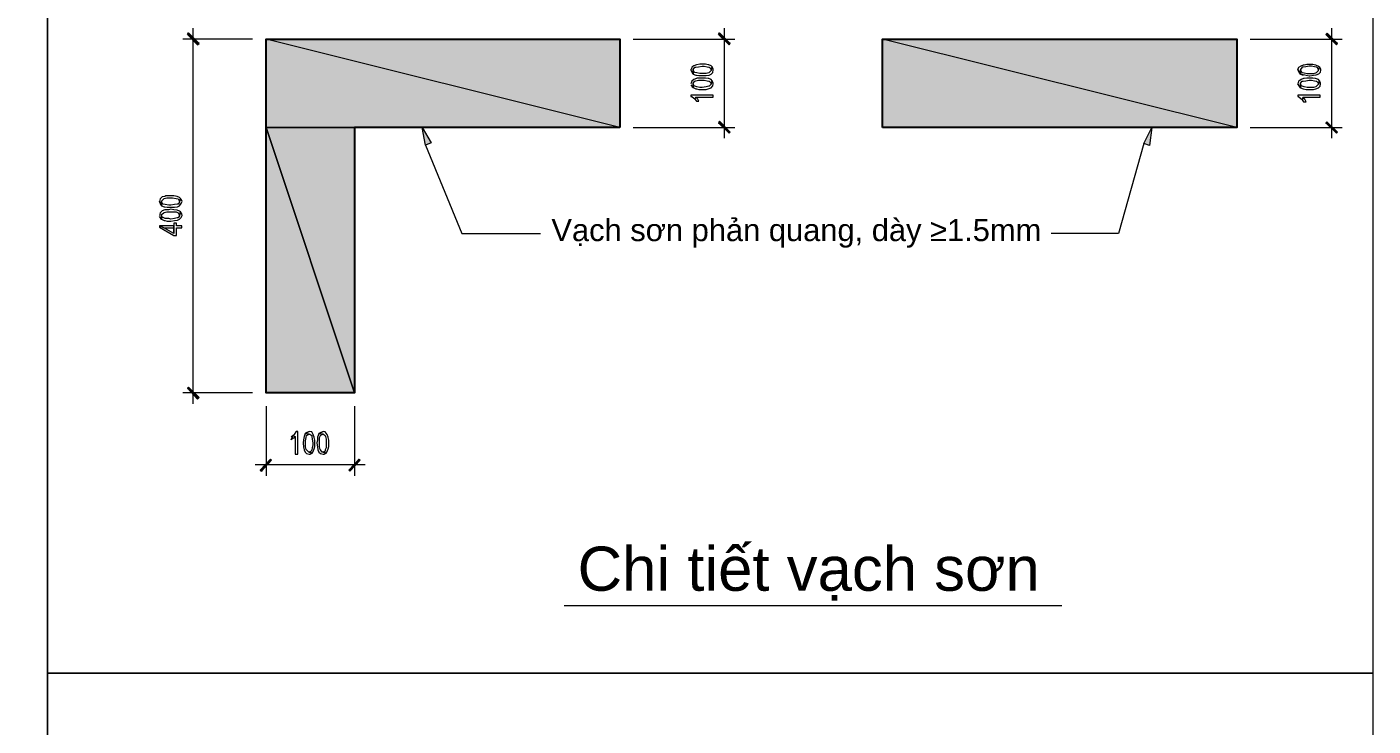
# Model space of a CAD drawing. Header units: millimetres. Extents: x 5121 to 246734, y -48180 to 129206.
# Drawn here: x 173966 to 174161.9, y 2275.5 to 2377.2 of the extents above; entities that cross this region are included whole.
import ezdxf

# ---------------------------------------------------------------- set-up
doc = ezdxf.new("R2010")
doc.units = ezdxf.units.MM
for name, color, linetype, lineweight in [('PCCC_241204-CHI TIET CAU TAO PCCC_dwg-1', 250, 'Continuous', 18), ('PDF_Geometry', 250, 'Continuous', 18), ('PDF_Geometry-1', 10, 'Continuous', 25), ('PDF_Solid Fills', 250, 'Continuous', 18), ('PDF_Text-1', 7, 'Continuous', 18)]:
    doc.layers.add(name, color=color, linetype=linetype, lineweight=lineweight)
doc.styles.add('Arial_2', font='arial_0.ttf', dxfattribs={"height": 3.214581})
doc.styles.add('Arial_3', font='arial_0.ttf', dxfattribs={"height": 6.429163})

# ---------------------------------------------------------------- blocks, each defined once
blk = doc.blocks.new('PCCC_241204-CHI TIET CAU TAO PCCC_dwg-1605646-PCCC-CHI TIẾT CÂU TẠO PCCC')
at = {"layer": 'PDF_Solid Fills'}
for points in [[(3290.87, 2374.77), (3289.15, 2376.12), (3289.3, 2376.34)], [(3290.64, 2374.62), (3290.87, 2374.77), (3289.15, 2376.12)], [(3352.09, 2362.57), (3300.6, 2375.44), (3300.6, 2362.57)], [(3352.09, 2362.57), (3300.6, 2375.44), (3352.09, 2375.44)], [(3368.18, 2374.77), (3366.46, 2376.12), (3366.61, 2376.34)], [(3368.03, 2374.62), (3368.18, 2374.77), (3366.46, 2376.12)], [(3441.91, 2362.57), (3390.34, 2375.44), (3390.34, 2362.57)], [(3441.91, 2362.57), (3390.34, 2375.44), (3441.91, 2375.44)], [(3456.58, 2374.77), (3454.86, 2376.12), (3455.08, 2376.27)], [(3456.43, 2374.62), (3456.58, 2374.77), (3454.86, 2376.12)], [(3368.18, 2361.9), (3366.61, 2363.47), (3366.46, 2363.24)], [(3368.03, 2361.75), (3366.46, 2363.24), (3368.18, 2361.9)], [(3456.58, 2361.9), (3455.01, 2363.39), (3454.86, 2363.24)], [(3456.43, 2361.75), (3454.86, 2363.24), (3456.58, 2361.9)], [(3300.6, 2323.95), (3300.6, 2362.57), (3313.47, 2323.95)], [(3313.47, 2323.95), (3300.6, 2362.57), (3313.47, 2362.57)], [(3323.8, 2360.02), (3323.35, 2362.57), (3324.62, 2360.32)], [(3429.18, 2359.95), (3428.36, 2360.25), (3429.56, 2362.57)], [(3290.87, 2323.27), (3289.3, 2324.77), (3289.15, 2324.62)], [(3290.64, 2323.05), (3289.15, 2324.62), (3290.87, 2323.27)], [(3299.92, 2312.57), (3299.77, 2312.72), (3301.27, 2314.29)], [(3299.92, 2312.57), (3301.42, 2314.14), (3301.27, 2314.29)], [(3312.8, 2312.57), (3314.14, 2314.29), (3312.65, 2312.72)], [(3312.8, 2312.57), (3314.14, 2314.29), (3314.29, 2314.14)]]:
    blk.add_hatch(color=256, dxfattribs=at).paths.add_polyline_path(points)
at = {"layer": 'PDF_Geometry'}
for p, q in [((3289.97, 2322.38), (3289.97, 2377.01)), ((3367.29, 2377.01), (3367.29, 2361)), ((3455.75, 2361), (3455.75, 2377.01)), ((3298.65, 2375.44), (3288.47, 2375.44)), ((3354.04, 2375.44), (3368.86, 2375.44)), ((3443.85, 2375.44), (3457.25, 2375.44)), ((3354.04, 2362.57), (3368.86, 2362.57)), ((3443.85, 2362.57), (3457.25, 2362.57)), ((3298.65, 2323.95), (3288.47, 2323.95)), ((3300.6, 2322), (3300.6, 2311.9)), ((3313.47, 2322), (3313.47, 2311.9)), ((3315.04, 2313.47), (3299.03, 2313.47)), ((3416.46, 2292.96), (3344.01, 2292.96))]:
    blk.add_line(p, q, dxfattribs=at)
at = {"layer": 'PDF_Geometry', "flags": 128}
for points in [[(3075.84, 2173.73), (3268.79, 2173.73), (3268.79, 2538.31), (3075.84, 2538.31)], [(3268.79, 2283.16), (3461.74, 2283.16), (3461.74, 2397.97), (3268.79, 2397.97)], [(3290.64, 2374.62), (3290.87, 2374.77), (3289.3, 2376.34), (3289.15, 2376.12)], [(3300.6, 2375.44), (3352.09, 2375.44)], [(3313.47, 2323.95), (3300.6, 2323.95), (3300.6, 2362.57), (3352.09, 2362.57), (3352.09, 2375.44), (3300.6, 2375.44), (3300.6, 2362.57)], [(3368.03, 2374.62), (3368.18, 2374.77), (3366.61, 2376.34), (3366.46, 2376.12)], [(3390.34, 2375.44), (3441.91, 2375.44), (3390.34, 2375.44), (3390.34, 2362.57), (3441.91, 2362.57), (3390.34, 2375.44), (3441.91, 2375.44), (3441.91, 2362.57)], [(3456.43, 2374.62), (3456.58, 2374.77), (3455.08, 2376.27), (3454.86, 2376.12)], [(3362.42, 2367.28), (3362.42, 2367.06), (3362.57, 2367.06), (3362.87, 2366.83), (3363.02, 2366.69), (3363.17, 2366.98), (3365.71, 2366.98), (3365.71, 2367.28)], [(3450.81, 2367.28), (3450.81, 2367.06), (3450.89, 2367.06), (3451.26, 2366.76), (3451.41, 2366.61), (3451.56, 2366.98), (3454.03, 2366.98), (3454.03, 2367.28)], [(3363.02, 2366.69), (3363.24, 2366.39), (3363.62, 2366.39), (3363.47, 2366.69), (3363.17, 2366.98)], [(3451.41, 2366.61), (3451.64, 2366.31), (3452.01, 2366.31), (3451.79, 2366.69), (3451.56, 2366.98)], [(3366.61, 2363.47), (3366.46, 2363.24), (3368.03, 2361.75), (3368.18, 2361.9)], [(3455.01, 2363.39), (3454.86, 2363.24), (3456.43, 2361.75), (3456.58, 2361.9)], [(3300.6, 2362.57), (3313.47, 2323.95), (3313.47, 2362.57), (3352.09, 2362.57), (3313.47, 2362.57)], [(3285.1, 2348.27), (3285.1, 2348.05), (3287.2, 2346.85), (3287.57, 2346.85), (3287.57, 2347.97), (3288.32, 2347.97), (3288.32, 2348.27), (3287.57, 2348.27), (3287.57, 2348.65), (3287.2, 2348.65), (3287.2, 2348.27), (3287.2, 2347.15), (3285.7, 2347.97), (3285.1, 2348.27), (3285.7, 2347.97), (3287.2, 2347.97), (3287.2, 2347.15), (3287.2, 2348.27)], [(3289.3, 2324.77), (3289.15, 2324.62), (3290.64, 2323.05), (3290.87, 2323.27)], [(3305.24, 2318.33), (3305.01, 2318.33), (3304.94, 2318.26), (3304.71, 2317.89), (3304.56, 2317.74), (3304.86, 2317.59), (3304.86, 2315.04), (3305.24, 2315.04)], [(3301.42, 2314.14), (3301.27, 2314.29), (3299.77, 2312.72), (3299.92, 2312.57)], [(3312.65, 2312.72), (3312.8, 2312.57), (3314.29, 2314.14), (3314.14, 2314.29)], [(3268.79, 2173.73), (3461.74, 2173.73), (3461.74, 2283.16), (3268.79, 2283.16)]]:
    blk.add_lwpolyline(points, close=True, dxfattribs=at)
for points in [[(3362.79, 2370.35), (3363.17, 2370.2), (3363.24, 2370.2), (3363.62, 2370.13), (3364.07, 2370.13), (3364.14, 2370.13), (3364.67, 2370.13), (3365.12, 2370.2), (3365.41, 2370.35), (3365.64, 2370.58), (3365.71, 2370.95), (3365.71, 2371.1), (3365.56, 2371.4), (3365.41, 2370.95), (3365.41, 2370.88), (3365.12, 2370.58), (3365.04, 2370.5), (3364.67, 2370.43), (3364.07, 2370.43), (3363.77, 2370.43), (3363.32, 2370.5), (3363.02, 2370.58), (3362.94, 2370.65), (3362.79, 2370.95), (3362.79, 2370.35), (3362.42, 2370.95), (3362.65, 2370.5), (3362.79, 2370.35), (3362.79, 2370.95), (3362.79, 2371.03), (3363.02, 2371.33), (3363.17, 2371.33), (3363.54, 2371.4), (3364.07, 2371.48), (3364.37, 2371.48), (3364.82, 2371.4), (3365.12, 2371.33), (3365.26, 2371.25), (3365.41, 2370.95), (3365.56, 2371.4), (3365.41, 2371.55), (3365.04, 2371.7), (3364.97, 2371.7), (3364.59, 2371.77), (3364.07, 2371.77), (3363.77, 2371.77), (3363.32, 2371.7), (3363.24, 2371.7), (3362.87, 2371.55), (3362.57, 2371.33), (3362.57, 2371.25), (3362.42, 2370.95)], [(3450.81, 2370.95), (3450.89, 2371.25), (3450.96, 2371.33), (3451.26, 2371.55), (3451.64, 2371.7), (3451.71, 2371.7), (3452.09, 2371.77), (3452.46, 2371.77), (3452.98, 2371.77), (3453.36, 2371.7), (3453.81, 2371.48), (3453.96, 2371.4), (3453.81, 2370.95), (3453.66, 2371.25), (3453.51, 2371.33), (3453.21, 2371.4), (3452.76, 2371.48), (3452.46, 2371.48), (3451.94, 2371.4), (3451.56, 2371.33), (3451.41, 2371.33), (3451.19, 2371.03), (3451.19, 2370.95), (3451.19, 2370.35), (3451.04, 2370.5), (3450.81, 2370.95), (3451.19, 2370.35), (3451.19, 2370.95), (3451.34, 2370.65), (3451.41, 2370.58), (3451.71, 2370.5), (3452.16, 2370.43), (3452.46, 2370.43), (3453.06, 2370.43), (3453.43, 2370.5), (3453.51, 2370.58), (3453.81, 2370.88), (3453.81, 2370.95), (3453.96, 2371.4), (3454.11, 2371.1), (3454.11, 2370.95), (3454.03, 2370.58), (3453.81, 2370.35), (3453.43, 2370.2), (3453.06, 2370.13), (3452.54, 2370.05), (3452.46, 2370.05), (3452.01, 2370.13), (3451.19, 2370.35), (3451.56, 2370.2)], [(3362.79, 2368.41), (3363.17, 2368.18), (3363.24, 2368.18), (3363.62, 2368.11), (3364.07, 2368.11), (3364.14, 2368.11), (3364.67, 2368.11), (3365.12, 2368.26), (3365.41, 2368.33), (3365.64, 2368.63), (3365.71, 2368.93), (3365.71, 2369.08), (3365.56, 2369.38), (3365.41, 2368.93), (3365.41, 2368.86), (3365.12, 2368.56), (3365.04, 2368.56), (3364.67, 2368.48), (3364.07, 2368.41), (3363.77, 2368.41), (3363.32, 2368.48), (3363.02, 2368.56), (3362.94, 2368.63), (3362.79, 2368.93), (3362.79, 2368.41), (3362.5, 2368.78), (3362.65, 2368.48), (3362.79, 2368.41), (3362.79, 2368.93), (3362.79, 2369.01), (3363.02, 2369.3), (3363.17, 2369.38), (3363.54, 2369.45), (3364.07, 2369.45), (3364.37, 2369.45), (3364.82, 2369.38), (3365.12, 2369.3), (3365.26, 2369.23), (3365.41, 2368.93), (3365.56, 2369.38), (3365.41, 2369.53), (3365.04, 2369.68), (3364.97, 2369.68), (3364.59, 2369.75), (3364.07, 2369.75), (3363.77, 2369.75), (3363.32, 2369.75), (3363.24, 2369.68), (3362.87, 2369.53), (3362.57, 2369.3), (3362.42, 2368.93)], [(3451.19, 2368.33), (3451.56, 2368.18), (3452.01, 2368.11), (3452.46, 2368.11), (3452.54, 2368.11), (3453.06, 2368.11), (3453.43, 2368.18), (3453.81, 2368.33), (3454.03, 2368.56), (3454.11, 2368.93), (3454.11, 2369.08), (3453.96, 2369.38), (3453.81, 2368.93), (3453.81, 2368.86), (3453.51, 2368.56), (3453.43, 2368.48), (3453.06, 2368.41), (3452.46, 2368.41), (3452.16, 2368.41), (3451.71, 2368.48), (3451.41, 2368.56), (3451.34, 2368.63), (3451.19, 2368.93), (3451.19, 2368.33), (3450.81, 2368.93), (3451.04, 2368.48), (3451.19, 2368.33), (3451.19, 2368.93), (3451.19, 2369.01), (3451.41, 2369.3), (3451.56, 2369.3), (3451.94, 2369.38), (3452.46, 2369.45), (3452.76, 2369.45), (3453.21, 2369.38), (3453.51, 2369.3), (3453.66, 2369.23), (3453.81, 2368.93), (3453.96, 2369.38), (3453.81, 2369.53), (3453.36, 2369.68), (3452.98, 2369.75), (3452.46, 2369.75), (3452.09, 2369.75), (3451.71, 2369.68), (3451.64, 2369.68), (3451.26, 2369.53), (3450.96, 2369.3), (3450.89, 2369.3), (3450.81, 2368.93)], [(3323.8, 2360.02), (3323.35, 2362.57), (3324.62, 2360.32), (3323.8, 2360.02), (3329.11, 2347.15), (3340.57, 2347.15)], [(3428.36, 2360.25), (3429.56, 2362.57), (3429.18, 2359.95), (3428.36, 2360.25), (3424.69, 2347.15), (3414.89, 2347.15)], [(3285.4, 2351.19), (3285.78, 2351.04), (3285.85, 2351.04), (3286.23, 2350.97), (3286.75, 2350.97), (3287.28, 2350.97), (3287.72, 2351.04), (3288.02, 2351.19), (3288.25, 2351.49), (3288.4, 2351.79), (3288.32, 2351.94), (3288.17, 2352.24), (3288.02, 2351.79), (3288.02, 2351.72), (3287.8, 2351.42), (3287.65, 2351.42), (3287.28, 2351.34), (3286.75, 2351.27), (3286.45, 2351.27), (3285.93, 2351.34), (3285.63, 2351.42), (3285.55, 2351.49), (3285.4, 2351.79), (3285.4, 2351.19), (3285.1, 2351.79), (3285.25, 2351.34), (3285.4, 2351.19), (3285.4, 2351.79), (3285.4, 2351.87), (3285.7, 2352.17), (3285.78, 2352.24), (3286.15, 2352.31), (3286.75, 2352.31), (3286.98, 2352.31), (3287.5, 2352.24), (3287.8, 2352.17), (3287.87, 2352.09), (3288.02, 2351.79), (3288.17, 2352.24), (3288.02, 2352.39), (3287.65, 2352.54), (3287.2, 2352.61), (3286.75, 2352.61), (3286.38, 2352.61), (3286, 2352.61), (3285.85, 2352.54), (3285.48, 2352.46), (3285.18, 2352.17), (3285.1, 2351.79)], [(3285.4, 2349.25), (3285.78, 2349.02), (3285.85, 2349.02), (3286.23, 2348.95), (3286.75, 2348.95), (3287.28, 2349.02), (3287.72, 2349.1), (3288.02, 2349.25), (3288.25, 2349.47), (3288.4, 2349.77), (3288.32, 2349.99), (3288.17, 2350.29), (3288.02, 2349.77), (3288.02, 2349.7), (3287.8, 2349.4), (3287.65, 2349.4), (3287.28, 2349.32), (3286.75, 2349.25), (3286.45, 2349.32), (3285.93, 2349.32), (3285.63, 2349.47), (3285.55, 2349.47), (3285.4, 2349.77), (3285.4, 2349.25), (3285.1, 2349.62), (3285.25, 2349.32), (3285.4, 2349.25), (3285.4, 2349.77), (3285.4, 2349.92), (3285.7, 2350.14), (3285.78, 2350.22), (3286.15, 2350.29), (3286.75, 2350.29), (3286.98, 2350.29), (3287.5, 2350.29), (3287.8, 2350.14), (3287.87, 2350.07), (3288.02, 2349.77), (3288.17, 2350.29), (3288.02, 2350.37), (3287.65, 2350.52), (3287.2, 2350.59), (3286.75, 2350.67), (3286.38, 2350.59), (3286, 2350.59), (3285.85, 2350.59), (3285.48, 2350.44), (3285.18, 2350.14), (3285.1, 2349.77)], [(3306.29, 2318.04), (3306.14, 2317.59), (3306.06, 2317.14), (3305.99, 2316.69), (3305.99, 2316.61), (3306.06, 2316.09), (3306.14, 2315.64), (3306.29, 2315.34), (3306.51, 2315.12), (3306.89, 2315.04), (3307.03, 2315.04), (3307.33, 2315.19), (3306.89, 2315.34), (3306.81, 2315.34), (3306.51, 2315.64), (3306.44, 2315.72), (3306.36, 2316.09), (3306.36, 2316.69), (3306.36, 2316.99), (3306.44, 2317.44), (3306.51, 2317.74), (3306.59, 2317.81), (3306.89, 2317.96), (3306.29, 2318.04), (3306.89, 2318.33), (3306.36, 2318.11), (3306.29, 2318.04), (3306.89, 2317.96), (3306.96, 2317.96), (3307.26, 2317.74), (3307.26, 2317.59), (3307.33, 2317.21), (3307.41, 2316.69), (3307.41, 2316.39), (3307.33, 2315.94), (3307.26, 2315.64), (3307.18, 2315.49), (3306.89, 2315.34), (3307.33, 2315.19), (3307.41, 2315.34), (3307.63, 2315.79), (3307.71, 2316.16), (3307.71, 2316.69), (3307.71, 2317.06), (3307.63, 2317.44), (3307.63, 2317.51), (3307.48, 2317.89), (3307.26, 2318.26), (3307.18, 2318.26), (3306.89, 2318.33)], [(3308.31, 2318.04), (3308.16, 2317.59), (3308.08, 2317.59), (3308.08, 2317.14), (3308.01, 2316.69), (3308.01, 2316.61), (3308.08, 2316.09), (3308.16, 2315.64), (3308.31, 2315.34), (3308.53, 2315.12), (3308.91, 2315.04), (3309.06, 2315.04), (3309.36, 2315.19), (3308.91, 2315.34), (3308.76, 2315.34), (3308.53, 2315.64), (3308.46, 2315.72), (3308.38, 2316.09), (3308.38, 2316.69), (3308.38, 2316.99), (3308.38, 2317.44), (3308.53, 2317.74), (3308.53, 2317.81), (3308.91, 2317.96), (3308.31, 2318.04), (3308.91, 2318.33), (3308.38, 2318.11), (3308.31, 2318.04), (3308.91, 2317.96), (3308.98, 2317.96), (3309.21, 2317.74), (3309.28, 2317.59), (3309.36, 2317.21), (3309.36, 2316.69), (3309.36, 2316.39), (3309.36, 2315.94), (3309.21, 2315.64), (3309.21, 2315.49), (3308.91, 2315.34), (3309.36, 2315.19), (3309.43, 2315.34), (3309.65, 2315.79), (3309.73, 2316.16), (3309.73, 2316.69), (3309.73, 2317.06), (3309.65, 2317.44), (3309.65, 2317.51), (3309.5, 2317.89), (3309.21, 2318.26), (3308.91, 2318.33)], [(3304.56, 2317.74), (3304.86, 2317.59), (3304.64, 2317.36), (3304.56, 2317.36), (3304.27, 2317.14), (3304.56, 2317.74), (3304.27, 2317.51)]]:
    blk.add_lwpolyline(points, dxfattribs=at)
at = {"layer": 'PDF_Geometry-1', "flags": 128}
for points in [[(3352.09, 2362.57), (3313.47, 2362.57), (3313.47, 2323.95), (3300.6, 2323.95), (3300.6, 2375.44), (3352.09, 2375.44)], [(3390.34, 2362.57), (3390.34, 2375.44), (3441.91, 2375.44), (3441.91, 2362.57)]]:
    blk.add_lwpolyline(points, close=True, dxfattribs=at)
at = {"layer": 'PDF_Solid Fills'}
for p, q in [((3289.15, 2376.12), (3289.3, 2376.34)), ((3290.87, 2374.77), (3289.15, 2376.12)), ((3289.15, 2376.12), (3290.64, 2374.62)), ((3290.87, 2374.77), (3289.15, 2376.12)), ((3289.3, 2376.34), (3290.87, 2374.77)), ((3352.09, 2362.57), (3300.6, 2375.44)), ((3300.6, 2375.44), (3300.6, 2362.57)), ((3352.09, 2362.57), (3300.6, 2375.44)), ((3300.6, 2375.44), (3352.09, 2375.44)), ((3352.09, 2375.44), (3352.09, 2362.57)), ((3366.46, 2376.12), (3366.61, 2376.34)), ((3368.18, 2374.77), (3366.46, 2376.12)), ((3366.46, 2376.12), (3368.03, 2374.62)), ((3368.18, 2374.77), (3366.46, 2376.12)), ((3366.61, 2376.34), (3368.18, 2374.77)), ((3441.91, 2362.57), (3390.34, 2375.44)), ((3390.34, 2375.44), (3390.34, 2362.57)), ((3441.91, 2362.57), (3390.34, 2375.44)), ((3390.34, 2375.44), (3441.91, 2375.44)), ((3441.91, 2375.44), (3441.91, 2362.57)), ((3454.86, 2376.12), (3455.08, 2376.27)), ((3456.58, 2374.77), (3454.86, 2376.12)), ((3454.86, 2376.12), (3456.43, 2374.62)), ((3456.58, 2374.77), (3454.86, 2376.12)), ((3455.08, 2376.27), (3456.58, 2374.77)), ((3290.64, 2374.62), (3290.87, 2374.77)), ((3368.03, 2374.62), (3368.18, 2374.77)), ((3456.43, 2374.62), (3456.58, 2374.77)), ((3366.61, 2363.47), (3366.46, 2363.24)), ((3366.46, 2363.24), (3368.18, 2361.9)), ((3368.03, 2361.75), (3366.46, 2363.24)), ((3366.46, 2363.24), (3368.18, 2361.9)), ((3368.18, 2361.9), (3366.61, 2363.47)), ((3455.01, 2363.39), (3454.86, 2363.24)), ((3454.86, 2363.24), (3456.58, 2361.9)), ((3456.43, 2361.75), (3454.86, 2363.24)), ((3454.86, 2363.24), (3456.58, 2361.9)), ((3456.58, 2361.9), (3455.01, 2363.39)), ((3300.6, 2362.57), (3352.09, 2362.57)), ((3300.6, 2323.95), (3300.6, 2362.57)), ((3300.6, 2362.57), (3313.47, 2323.95)), ((3313.47, 2323.95), (3300.6, 2362.57)), ((3300.6, 2362.57), (3313.47, 2362.57)), ((3313.47, 2362.57), (3313.47, 2323.95)), ((3323.8, 2360.02), (3323.35, 2362.57)), ((3323.35, 2362.57), (3324.62, 2360.32)), ((3368.18, 2361.9), (3368.03, 2361.75)), ((3390.34, 2362.57), (3441.91, 2362.57)), ((3428.36, 2360.25), (3429.56, 2362.57)), ((3429.56, 2362.57), (3429.18, 2359.95)), ((3456.58, 2361.9), (3456.43, 2361.75)), ((3324.62, 2360.32), (3323.8, 2360.02)), ((3429.18, 2359.95), (3428.36, 2360.25)), ((3289.3, 2324.77), (3289.15, 2324.62)), ((3289.15, 2324.62), (3290.87, 2323.27)), ((3290.64, 2323.05), (3289.15, 2324.62)), ((3289.15, 2324.62), (3290.87, 2323.27)), ((3290.87, 2323.27), (3289.3, 2324.77)), ((3290.87, 2323.27), (3290.64, 2323.05)), ((3313.47, 2323.95), (3300.6, 2323.95)), ((3299.77, 2312.72), (3301.27, 2314.29)), ((3301.27, 2314.29), (3299.92, 2312.57)), ((3301.27, 2314.29), (3299.92, 2312.57)), ((3301.42, 2314.14), (3301.27, 2314.29)), ((3314.14, 2314.29), (3312.65, 2312.72)), ((3312.8, 2312.57), (3314.14, 2314.29)), ((3312.8, 2312.57), (3314.14, 2314.29)), ((3314.14, 2314.29), (3314.29, 2314.14)), ((3299.92, 2312.57), (3299.77, 2312.72)), ((3299.92, 2312.57), (3301.42, 2314.14)), ((3312.65, 2312.72), (3312.8, 2312.57)), ((3314.29, 2314.14), (3312.8, 2312.57))]:
    blk.add_line(p, q, dxfattribs=at)
at = {"layer": 'PDF_Text-1', "attachment_point": 1, "line_spacing_factor": 0.941778}
for s, insert, char_height, width, style in [('V\\fArial|b0|i0|c254|p34|;ạch sơn phản quang, dày ≥1.5mm', (3342.14, 2349.25), 3.2146, 85.1672, 'Arial_2'), ('Chi ti\\fArial|b0|i0|c254|p34|;ết vạch sơn', (3345.95, 2301.58), 6.4292, 80.4443, 'Arial_3')]:
    blk.add_mtext(s, dxfattribs=dict(at, insert=insert, char_height=char_height, width=width, style=style))

msp = doc.modelspace()

# ---------------------------------------------------------------- block references
at = {"layer": 'PCCC_241204-CHI TIET CAU TAO PCCC_dwg-1'}
msp.add_blockref('PCCC_241204-CHI TIET CAU TAO PCCC_dwg-1605646-PCCC-CHI TIẾT CÂU TẠO PCCC', (170700.2, 0), dxfattribs=at)

doc.saveas('drawing.dxf')
